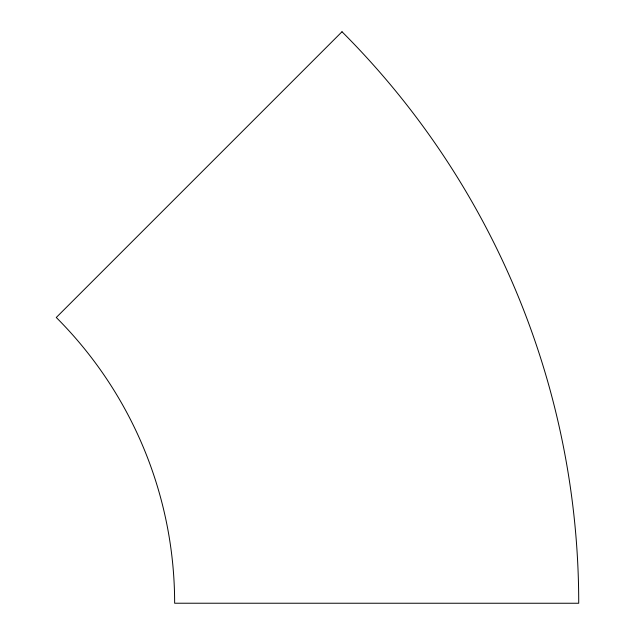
<?xml version="1.0" encoding="UTF-8"?>
<svg xmlns="http://www.w3.org/2000/svg" width="635" height="635" viewBox="0 0 635 635"><rect width="100%" height="100%" fill="white"/><g stroke="black" fill="none" stroke-linecap="round" stroke-linejoin="round"><path stroke-width="0.95" d="M342.003 31.75L56.269 317.484A404.13 404.13 0 0 1 174.641 603.226L578.723 603.25A808.22 808.22 0 0 0 342.003 31.75"/></g></svg>
